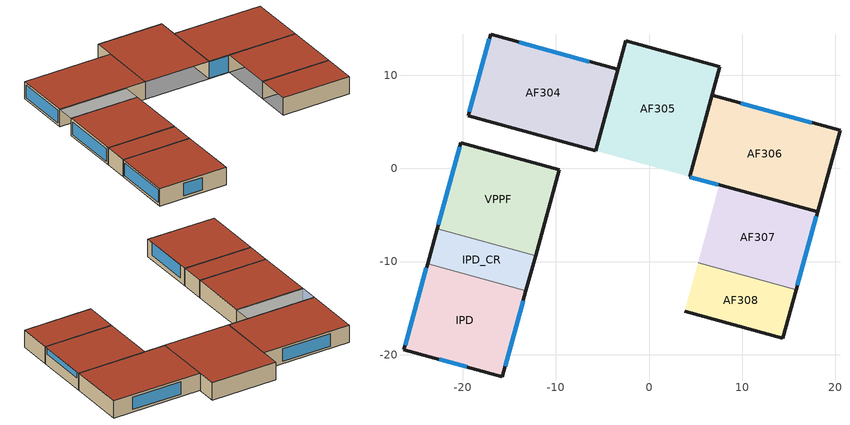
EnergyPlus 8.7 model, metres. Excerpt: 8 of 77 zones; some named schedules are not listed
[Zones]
AF304
 floor adiabatic (SAFAD_ConcreteFloor): -3.34,10.62 -5.74,1.86 -19.42,5.62 -17.01,14.37 z16.87
 wall outside (SAFAD_ConcreteWall): -3.34,10.62 -17.01,14.37 -19.42,5.62 -5.74,1.86 z16.87:19.65
 wall adiabatic (SAFAD_PlyboardWall): -5.74,1.86 -3.34,10.62 z16.87:19.65
 window (SAFAD_Window): -17.13,13.94 -19.3,6.05 / -6.42,11.46 -13.94,13.53 z17.26:19.26
 roof outside (SAFAD_ConcreteRoof): -17.01,14.37 -19.42,5.62 -5.74,1.86 -3.34,10.62 z19.65
AF306
 floor adiabatic (SAFAD_ConcreteFloor): 20.5,4.07 18.09,-4.68 4.37,-0.91 6.77,7.84 z16.87
 wall outside (SAFAD_PlyboardWall): 4.37,-0.91 18.09,-4.68 z16.87:19.65
 wall outside (SAFAD_ConcreteWall): 18.09,-4.68 20.5,4.07 6.77,7.84 z16.87:19.65
 wall adiabatic (SAFAD_PlyboardWall): 6.77,7.84 4.37,-0.91 z16.87:19.65
 window (SAFAD_Window): 4.44,-0.93 7.41,-1.75 z16.95:19.56; 17.45,4.91 9.82,7 z17.26:19.26
 roof outside (SAFAD_ConcreteRoof): 6.77,7.84 4.37,-0.91 18.09,-4.68 20.5,4.07 z19.65
VPPF
 floor adiabatic (SAFAD_ConcreteFloor): -9.65,-0.14 -12.18,-9.39 -22.74,-6.49 -20.2,2.76 z16.87
 wall outside (SAFAD_ConcreteWall): -12.18,-9.39 -9.65,-0.14 -20.2,2.76 -22.74,-6.49 z16.87:19.65
 wall adiabatic (SAFAD_PlyboardWall): -22.74,-6.49 -12.18,-9.39 z16.87:19.65
 window (SAFAD_Window): -20.33,2.31 -22.62,-6.04 z17.26:19.26
 roof outside (SAFAD_ConcreteRoof): -20.2,2.76 -22.74,-6.49 -12.18,-9.39 -9.65,-0.14 z19.65
IPD_CR
 floor adiabatic (SAFAD_ConcreteFloor): -12.18,-9.39 -13.21,-13.14 -23.77,-10.24 -22.74,-6.49 z16.87
 wall outside (SAFAD_ConcreteWall): -13.21,-13.14 -12.18,-9.39 / -22.74,-6.49 -23.77,-10.24 z16.87:19.65
 wall adiabatic (SAFAD_PlyboardWall): -12.18,-9.39 -22.74,-6.49 / -23.77,-10.24 -13.21,-13.14 z16.87:19.65
 roof outside (SAFAD_ConcreteRoof): -22.74,-6.49 -23.77,-10.24 -13.21,-13.14 -12.18,-9.39 z19.65
IPD
 floor adiabatic (SAFAD_ConcreteFloor): -13.21,-13.14 -15.74,-22.35 -26.3,-19.45 -23.77,-10.24 z16.87
 wall outside (SAFAD_ConcreteWall): -23.77,-10.24 -26.3,-19.45 -15.74,-22.35 -13.21,-13.14 z16.87:19.65
 wall adiabatic (SAFAD_PlyboardWall): -13.21,-13.14 -23.77,-10.24 z16.87:19.65
 window (SAFAD_Window): -15.44,-21.26 -13.51,-14.22 z17.62:19.62; -22.49,-20.49 -19.55,-21.3 / -23.89,-10.67 -26.18,-19.01 z17.26:19.26
 roof outside (SAFAD_ConcreteRoof): -23.77,-10.24 -26.3,-19.45 -15.74,-22.35 -13.21,-13.14 z19.65
AF307
 floor adiabatic (SAFAD_ConcreteFloor): 18.09,-4.68 15.8,-13.05 5.26,-10.16 7.56,-1.79 z16.87
 wall outside (SAFAD_ConcreteWall): 15.8,-13.05 18.09,-4.68 z16.87:19.65
 wall adiabatic (SAFAD_PlyboardWall): 18.09,-4.68 7.56,-1.79 / 5.26,-10.16 15.8,-13.05 z16.87:19.65
 window (SAFAD_Window): 15.93,-12.57 17.96,-5.16 z18.62:19.56
 roof outside (SAFAD_ConcreteRoof): 7.56,-1.79 5.26,-10.16 15.8,-13.05 18.09,-4.68 z19.65
AF308
 floor adiabatic (SAFAD_ConcreteFloor): 15.8,-13.05 14.37,-18.22 3.84,-15.33 5.26,-10.16 z16.87
 wall outside (SAFAD_ConcreteWall): 3.84,-15.33 14.37,-18.22 15.8,-13.05 z16.87:19.65
 wall adiabatic (SAFAD_PlyboardWall): 15.8,-13.05 5.26,-10.16 z16.87:19.65
 roof outside (SAFAD_ConcreteRoof): 5.26,-10.16 3.84,-15.33 14.37,-18.22 15.8,-13.05 z19.65
AF305
 floor ground (SAFAD_ConcreteFloor): 7.61,10.91 4.37,-0.91 -5.74,1.86 -2.5,13.68 z16.87
 wall outside (SAFAD_ConcreteWall): 4.37,-0.91 7.61,10.91 -2.5,13.68 -5.74,1.86 z16.87:19.65
 roof outside (SAFAD_ConcreteRoof): -2.5,13.68 -5.74,1.86 4.37,-0.91 7.61,10.91 z19.65
shading: -19.42,5.62 -20.2,2.76 -9.65,-0.14 -8.86,2.72 z19.65
[Building]
SAFAD Building: North Axis {deg}=0; Terrain=City; Loads Convergence Tolerance Value=0.04; Temperature Convergence Tolerance Value {deltaC}=0.4; Solar Distribution=FullInteriorAndExterior; Maximum Number of Warmup Days=25; Minimum Number of Warmup Days=6
[Site:Location]
Cebu City: Latitude {deg}=10.35; Longitude {deg}=123.91; Time Zone {hr}=8; Elevation {m}=75
[Site:GroundTemperature:BuildingSurface]
18, 18, 18, 18, 18, 18, 18, 18, 18, 18, 18, 18
[Material] Roughness=MediumSmooth
Name | Thickness {m} | Conductivity {W/m-K} | Density {kg/m3} | Specific Heat {J/kg-K} | Thermal Absorptance | Solar Absorptance
SAFAD Concrete | 0.25 | 1.33 | 2000 | 1000 | 0.405241 | 0.729821
SAFAD Plywood | 0.0127 | 0.13 | 500 | 1600 | 0.9 | 0.7
[Material:AirGap]
SAFAD_AirPlyboard: Thermal Resistance {m2-K/W}=0.18
[WindowMaterial:Glazing]
Calibrated Bronze: Optical Data Type=SpectralAverage; Thickness {m}=0.003; Solar Transmittance at Normal Incidence=0.645; Front Side Solar Reflectance at Normal Incidence=0.062; Back Side Solar Reflectance at Normal Incidence=0.062; Visible Transmittance at Normal Incidence=0.8; Front Side Visible Reflectance at Normal Incidence=0.065; Back Side Visible Reflectance at Normal Incidence=0.06; Infrared Transmittance at Normal Incidence=0; Front Side Infrared Hemispherical Emissivity=0.84; Back Side Infrared Hemispherical Emissivity=0.84; Conductivity {W/m-K}=0.9
[Construction]
SAFAD_ConcreteWall; SAFAD_ConcreteFloor; SAFAD_ConcreteRoof: SAFAD Concrete
SAFAD_PlyboardWall: SAFAD Plywood, SAFAD_AirPlyboard, SAFAD Plywood
SAFAD_Window: Calibrated Bronze
[Zone]
AF304: 38.1291, 67.4617, 10.84, 1
AF306: 62.79403, 67.4617, 10.84, 1
VPPF: 49.0791, 45.8296, 10.84, 1
IPD_CR: 49.0791, 41.9379, 10.84, 1
IPD: 49.0791, 32.3917, 10.84, 1
AF307: 77.029, 58.3856, 10.84, 1
AF308: 66.1069, 49.708, 6.48, 1
AF305: -5.74373, 1.864806, 16.87, 1
[People] Number of People Calculation Method=People; Number of People=100; Fraction Radiant=0.290288; Sensible Heat Fraction=0.61; Activity Level Schedule=AssumptionActivitySchedule; Carbon Dioxide Generation Rate {m3/s-W}=3.82e-08; Enable ASHRAE 55 Comfort Warnings=No; Mean Radiant Temperature Calculation Type=ZoneAveraged; Clothing Insulation Calculation Method=ClothingInsulationSchedule
Name | Zone or ZoneList | Number of People Schedule
AF304_Occupancy | AF304 | AF304Occupants
AF306_Occupancy | AF306 | AF306Occupants
AF307_Occupancy | AF307 | AF307Occupants
AF308_Occupancy | AF308 | AF308Occupants
AF305_Occupancy | AF305 | AF305Occupants
[Lights] Design Level Calculation Method=LightingLevel; Return Air Fraction=0; Fraction Radiant=0.27; Fraction Visible=0.23; Fraction Replaceable=1; Return Air Fraction Calculated from Plenum Temperature=No
Name | Zone or ZoneList | Schedule | Lighting Level {W}
AF304_Lighting_T5 | AF304 | AF304ACUSchedule | 864
AF304_Lighting_CFLPinlight | AF304 | AF304ACUSchedule | 27
AF305_Lighting_T5 | AF305 | AF305ACUSchedule | 624
AF305_Lighting_CFLPinlight | AF305 | AF305ACUSchedule | 27
AF306_Lighting_T5 | AF306 | AF306ACUSchedule | 768
AF306_Lighting_CFLPinlight | AF306 | AF306ACUSchedule | 27
AF307_Lighting_T5 | AF307 | AF307ACUSchedule | 624
AF307_Lighting_CFLPinlight | AF307 | AF307ACUSchedule | 27
AF308_Lighting_T5 | AF308 | AF308ACUSchedule | 624
AF308_Lighting_CFLPinlight | AF308 | AF308ACUSchedule | 27
IPD_Lighting_T5 | IPD | SAFADOffices_Schedule | 792
IPD_Lighting_120w | IPD | SAFADOffices_Schedule | 360
VPPF_Lighting_T5 | VPPF | SAFADOffices_Schedule | 216
IPD CR_Lighting_T5 | IPD_CR | SAFADOffices_Schedule | 72
[ElectricEquipment] Design Level Calculation Method=EquipmentLevel; Fraction Radiant=0.689551
Name | Zone or ZoneList | Schedule | Design Level {W}
AF304_PluggedLoads_ProjectorPanasonic | AF304 | AF304ACUSchedule | 300
AF304_PluggedLoads_Fan | AF304 | AF304LightEquipmentSchedule | 240
AF305_PluggedLoads_Fan | AF305 | AF305LightEquipmentSchedule | 180
AF306_PluggedLoads_ProjectorEpson | AF306 | AF306ACUSchedule | 277
AF306_PluggedLoads_Fan | AF306 | AF306LightEquipmentSchedule | 240
AF307_PluggedLoads_Fan | AF307 | AF307LightEquipmentSchedule | 240
AF308_PluggedLoads_Fan | AF308 | AF308LightEquipmentSchedule | 240
IPD_PluggedLoads_PC | IPD | SAFADOffices_Schedule | 900
IPD_PluggedLoads_Fan; IPD_PluggedLoads_Printer | IPD | SAFADOffices_Schedule | 60
VPPF_PluggedLoads_Projector | VPPF | SAFADOffices_Schedule | 300
VPPF_PluggedLoads_Laptop | VPPF | SAFADOffices_Schedule | 40
VPPF_PluggedLoads_PC | VPPF | SAFADOffices_Schedule | 400
[Daylighting:Controls] Daylighting Method=SplitFlux; Lighting Control Type=ContinuousOff; Minimum Input Power Fraction for Continuous or ContinuousOff Dimming Control=0.1; Minimum Light Output Fraction for Continuous or ContinuousOff Dimming Control=0.1; Fraction of Zone Controlled by Reference Point 1=1; Illuminance Setpoint at Reference Point 1 {lux}=500
Name | Zone | Daylighting Reference Point 1
AF304 | AF304 | AF304
VPPF | VPPF | VPPF
IPD | IPD | IPD
[Zone equipment]
AF304: AF304WindAC1, AF304WindAC2
AF306: AF306WindAC1, AF306WindAC2
IPD: IPDWindAC1, IPDWindAC2
VPPF: VPPFWindAC1
[Fan:OnOff]
LockedRoomWindACFan: Availability Schedule=EverydayON; Fan Total Efficiency=0.436409; Pressure Rise {Pa}=75; Maximum Flow Rate {m3/s}=0.31; Motor Efficiency=0.9; Motor In Airstream Fraction=1
[Coil:Cooling:DX:SingleSpeed] Gross Rated Total Cooling Capacity {W}=6476; Gross Rated Sensible Heat Ratio=0.75; Gross Rated Cooling COP {W/W}=3.88249; Rated Air Flow Rate {m3/s}=0.31; Rated Evaporator Fan Power Per Volume Flow Rate {W/(m3/s)}=214; Total Cooling Capacity Function of Temperature Curve=WindACCoolCapFT; Total Cooling Capacity Function of Flow Fraction Curve=WindACCoolCapFFF; Energy Input Ratio Function of Temperature Curve=WindACEIRFT; Energy Input Ratio Function of Flow Fraction Curve=WindACEIRFFF; Part Load Fraction Correlation Curve=WindACPLFFPLR
Name | Availability Schedule
AF101WindAC1DXCoil; AF101WindAC2DXCoil | AF101LightEquipmentSchedule
AF102WindAC1DXCoil; AF102WindAC2DXCoil | AF102LightEquipmentSchedule
AF103WindAC1DXCoil; AF103WindAC2DXCoil | AF103LightEquipmentSchedule
AF104WindAC1DXCoil; AF104WindAC2DXCoil | AF104LightEquipmentSchedule
AF109AWindAC1DXCoil; AF109AWindAC2DXCoil | AF109ALightEquipmentSchedule
AF109BWindAC1DXCoil; AF109BWindAC2DXCoil | AF109BLightEquipmentSchedule
AF110WindAC1DXCoil; AF110WindAC2DXCoil | AF110LightEquipmentSchedule
AF111WindAC1DXCoil; AF111WindAC2DXCoil | AF111LightEquipmentSchedule
AF207WindAC1DXCoil; AF207WindAC2DXCoil | AF207LightEquipmentSchedule
AF208WindAC1DXCoil; AF208WindAC2DXCoil | AF208LightEquipmentSchedule
AF209WindAC1DXCoil; AF209WindAC2DXCoil | AF209LightEquipmentSchedule
AF210WindAC1DXCoil; AF210WindAC2DXCoil | AF210LightEquipmentSchedule
AF211WindAC1DXCoil; AF211WindAC2DXCoil | AF211LightEquipmentSchedule
AF212WindAC1DXCoil; AF212WindAC2DXCoil | AF212LightEquipmentSchedule
AF213WindAC1DXCoil; AF213WindAC2DXCoil | AF213LightEquipmentSchedule
AF214WindAC1DXCoil; AF214WindAC2DXCoil | AF214LightEquipmentSchedule
AF215WindAC1DXCoil; AF215WindAC2DXCoil | AF215LightEquipmentSchedule
AF304WindAC1DXCoil; AF304WindAC2DXCoil | AF304LightEquipmentSchedule
AF306WindAC1DXCoil; AF306WindAC2DXCoil | AF306LightEquipmentSchedule
AF1B12AWindAC1DXCoil; AF1B12AWindAC2DXCoil | AF1B12aLightEquipmentSchedule
AF1B12BWindAC1DXCoil; AF1B12BWindAC2DXCoil | AF1B12bLightEquipmentSchedule
AF1B12CWindAC1DXCoil; AF1B12CWindAC2DXCoil | AF1B12cLightEquipmentSchedule
AF1B12DWindAC1DXCoil; AF1B12DWindAC2DXCoil | AF1B12dLightEquipmentSchedule
AF1B12EWindAC1DXCoil; AF1B12EWindAC2DXCoil | AF1B12eLightEquipmentSchedule
AF1B12FWindAC1DXCoil; AF1B12FWindAC2DXCoil | AF1B12fLightEquipmentSchedule
AFCB1WindAC1DXCoil; AFCB1WindAC2DXCoil | AFCB1LightEquipmentSchedule
AFCB2WindAC1DXCoil; AFCB2WindAC2DXCoil | AFCB2LightEquipmentSchedule
AFCB3WindAC1DXCoil; AFCB3WindAC2DXCoil | AFCB3LightEquipmentSchedule
AFCB4WindAC1DXCoil; AFCB4WindAC2DXCoil | AFCB4LightEquipmentSchedule
ClinicWindAC1DXCoil; CounselorWindAC1DXCoil; GuidanceOfficeWindAC1DXCoil; CreativeHubWindAC1DXCoil; CreativeHubOfficeWindAC1DXCoil; DiscussionRoomWindAC1DXCoil; ServiceBureauWindAC1DXCoil; ServiceBureauWindAC2DXCoil; ServiceBureauWindAC3DXCoil; ServiceBureauWindAC4DXCoil; ACCWindAC1DXCoil; ACCWindAC2DXCoil; FineArtsDeptWindAC1DXCoil; FineArtsDeptWindAC2DXCoil; FineArtsFacultyWindAC1DXCoil; FineArtsFacultyWindAC2DXCoil; ArchiFacultyWindAC1DXCoil; ArchiFacultyWindAC2DXCoil; ArchiFacultyWindAC3DXCoil; ArchiDeptWindAC1DXCoil; ArchiDeptWindAC2DXCoil; DeanSecWindAC1DXCoil; SAFADConfWindAC1DXCoil; DeanOfficeWindAC1DXCoil; AuxOfficesWindAC1DXCoil; AuxOfficesWindAC2DXCoil; AuxOfficesWindAC3DXCoil; IPDWindAC1DXCoil; IPDWindAC2DXCoil; VPPFWindAC1DXCoil | SAFADOffices_Schedule
FilmRoomWindACDXCoil; ServerRoomWindACDXCoil; LockedRoomWindACDXCoil | EverydayON
[Schedule:Compact]
AF101LightEquipmentSchedule: Through: 12/31, For: Monday Wednesday Friday, Until: 10:30, 0, Until: 18:30, 1, Until: 24:00, 0, For: Tuesday Thursday, Until: 07:30, 0, Until: 20:00, 1, Until: 24:00, 0, For: Saturday, Until: 08:00, 0, Until: 21:00, 1, Until: 24:00, 0, For: Sunday, Until: 24:00, 0
AF102LightEquipmentSchedule: Through: 12/31, For: Monday Wednesday Friday, Until: 11:30, 0, Until: 18:30, 1, Until: 24:00, 0, For: Tuesday Thursday, Until: 07:30, 0, Until: 18:00, 1, Until: 24:00, 0, For: Saturday, Until: 08:00, 0, Until: 14:30, 1, Until: 24:00, 0, For: Sunday, Until: 24:00, 0
AF103LightEquipmentSchedule: Through: 12/31, For: Monday, Until: 07:30, 0, Until: 19:30, 1, Until: 24:00, 0, For: Tuesday Thursday, Until: 07:30, 0, Until: 16:30, 1, Until: 24:00, 0, For: Wednesday Friday, Until: 07:30, 0, Until: 13:30, 1, Until: 24:00, 0, For: Saturday, Until: 09:00, 0, Until: 20:00, 1, Until: 24:00, 0, For: Sunday, Until: 24:00
AF104LightEquipmentSchedule: Through: 12/31, For: Monday Wednesday, Until: 07:30, 0, Until: 09:30, 1, Until: 24:00, 0, For: Tuesday, Until: 12:30, 0, Until: 19:00, 1, Until: 24:00, 0, For: Thursday, Until: 07:30, 0, Until: 16:30, 1, Until: 24:00, 0, For: Friday, Until: 07:30, 0, Until: 12:30, 1, Until: 24:00, 0, For: Saturday, Until: 15:30, 0, Until: 18:30, 1, Until: 24:00, 0, For: Sunday, Until: 24:00, 0
AF109ALightEquipmentSchedule: Through: 12/31, For: Monday, Until: 07:30, 0, Until: 12:30, 1, Until: 24:00, 0, For: Friday, Until: 12:30, 0, Until: 20:30, 1, Until: 24:00, 0, For: Tuesday Wednesday Thursday Saturday Sunday, Until: 24:00, 0
AF109BLightEquipmentSchedule: Through: 12/31, For: Monday Wednesday, Until: 08:00, 0, Until: 13:00, 1, Until: 24:00, 0, For: Tuesday Thursday, Until: 14:00, 0, Until: 20:00, 1, Until: 24:00, 0, For: Friday Saturday Sunday, Until: 24:00, 0
AF110LightEquipmentSchedule: Through: 12/31, For: Monday, Until: 08:00, 0, Until: 10:30, 1, Until: 24:00, 0, For: Tuesday, Until: 13:30, 0, Until: 20:00, 1, Until: 24:00, 0, For: Wednesday, Until: 08:00, 0, Until: 16:30, 1, Until: 24:00, 0, For: Thursday, Until: 08:00, 0, Until: 09:00, 1, Until: 24:00, 0, For: Friday, Until: 07:30, 0, Until: 16:00, 1, Until: 24:00, 0, For: Saturday, Until: 09:30, 0, Until: 11:00, 1, Until: 24:00, 0, For: Sunday, Until: 24:00, 0
AF304LightEquipmentSchedule: Through: 12/31, For: Monday Wednesday, Until: 13:30, 0, Until: 17:30, 1, Until: 24:00, 0, For: Tuesday, Until: 08:30, 0, Until: 17:30, 1, Until: 24:00, 0, For: Thursday, Until: 08:30, 0, Until: 16:30, 1, Until: 24:00, 0, For: Friday, Until: 13:30, 0, Until: 16:30, 1, Until: 24:00, 0, For: Saturday, Until: 08:00, 0, Until: 12:00, 1, Until: 24:00, 0, For: Sunday, Until: 24:00, 0
AF305LightEquipmentSchedule: Through: 12/31, For: Monday Wednesday, Until: 16:30, 0, Until: 20:30, 1, Until: 24:00, 0, For: Tuesday Thursday, Until: 08:00, 0, Until: 18:30, 1, Until: 24:00, 0, For: Friday Saturday, Until: 09:00, 0, Until: 11:30, 1, Until: 24:00, 0, For: Sunday, Until: 24:00, 0
AF306LightEquipmentSchedule: Through: 12/31, For: Monday Wednesday Friday Sunday, Until: 24:00, 0, For: Tuesday, Until: 08:00, 0, Until: 17:00, 1, Until: 24:00, 0, For: Thursday, Until: 13:30, 0, Until: 17:00, 1, Until: 24:00, 0, For: Saturday, Until: 08:00, 0, Until: 18:30, 1, Until: 24:00, 0
AF307LightEquipmentSchedule: Through: 12/31, For: Monday Tuesday Wednesday Friday, Until: 08:30, 0, Until: 16:30, 1, Until: 24:00, 0, For: Thursday, Until: 08:30, 0, Until: 13:30, 1, Until: 24:00, 0, For: Saturday Sunday, Until: 24:00, 0
AF308LightEquipmentSchedule: Through: 12/31, For: Weekdays, Until: 08:30, 0, Until: 16:30, 1, Until: 24:00, 0, For: Saturday, Until: 08:30, 0, Until: 15:30, 1, Until: 24:00, 0, For: Sunday, Until: 24:00, 0
AF304ACUSchedule: Through: 12/31, For: Monday Wednesday, Until: 13:30, 0, Until: 17:30, 1, Until: 24:00, 0, For: Tuesday, Until: 08:30, 0, Until: 12:30, 1, Until: 13:30, 0, Until: 17:30, 1, Until: 24:00, 0, For: Thursday, Until: 08:30, 0, Until: 12:30, 1, Until: 13:30, 0, Until: 16:30, 1, Until: 24:00, 0, For: Friday, Until: 13:30, 0, Until: 16:30, 1, Until: 24:00, 0, For: Saturday, Until: 08:00, 0, Until: 12:00, 1, Until: 24:00, 0, For: Sunday, Until: 24:00, 0
AF306ACUSchedule: Through: 12/31, For: Monday Wednesday Friday Sunday, Until: 24:00, 0, For: Tuesday, Until: 08:00, 0, Until: 13:00, 1, Until: 13:30, 0, Until: 17:00, 1, Until: 24:00, 0, For: Thursday, Until: 13:30, 0, Until: 17:00, 1, Until: 24:00, 0, For: Saturday, Until: 08:00, 0, Until: 13:00, 1, Until: 13:30, 0, Until: 18:30, 1, Until: 24:00, 0
AF305ACUSchedule: Through: 12/31, For: Monday Wednesday, Until: 16:30, 0, Until: 20:30, 1, Until: 24:00, 0, For: Tuesday Thursday, Until: 08:00, 0, Until: 09:30, 1, Until: 12:00, 0, Until: 18:30, 1, Until: 24:00, 0, For: Friday Saturday, Until: 09:00, 0, Until: 11:30, 1, Until: 24:00, 0, For: Sunday, Until: 24:00, 0
AF307ACUSchedule: Through: 12/31, For: Monday Tuesday Wednesday, Until: 08:30, 0, Until: 16:30, 1, Until: 24:00, 0, For: Thursday, Until: 08:30, 0, Until: 13:30, 1, Until: 24:00, 0, For: Friday, Until: 08:30, 0, Until: 12:00, 1, Until: 13:00, 0, Until: 16:30, 1, Until: 24:00, 0, For: Weekends, Until: 24:00, 0
AF308ACUSchedule: Through: 12/31, For: Monday Wednesday, Until: 08:30, 0, Until: 16:30, 1, Until: 24:00, 0, For: Tuesday Thursday Friday, Until: 08:30, 0, Until: 12:00, 1, Until: 13:00, 0, Until: 16:30, 1, Until: 24:00, 0, For: Saturday, Until: 08:30, 0, Until: 15:30, 1, Until: 24:00, 0, For: Sunday, Until: 24:00, 0
SAFADOffices_Schedule: Through: 12/31, For: Weekdays, Until: 08:00, 0, Until: 17:00, 1, Until: 24:00, 0, For: Saturday, Until: 08:00, 0, Until: 12:00, 1, Until: 24:00, 0, For: Sunday, Until: 24:00, 0
AssumptionActivitySchedule: Through: 12/31, For: AllDays, Until: 24:00, 140
EverydayON: Through: 12/31, For: AllDays, Until: 24:00, 1
AF304Occupants: Through: 12/31, For: Monday, Until: 13:30, 0, Until: 17:30, .19, Until: 24:00, 0, For: Tuesday, Until: 08:30, 0, Until: 12:30, .35, Until: 13:30, 0, Until: 17:30, .35, Until: 24:00, 0, For: Wednesday, Until: 13:30, 0, Until: 17:30, .17, Until: 24:00, 0, For: Thursday, Until: 08:30, 0, Until: 12:30, .34, Until: 13:30, 0, Until: 16:30, .36, Until: 24:00, 0, For: Friday, Until: 13:30, 0, Until: 16:30, .31, Until: 24:00, 0, For: Saturday, Until: 08:00, 0, Until: 12:00, 0, Until: 24:00, 0, For: Sunday, Until: 24:00, 0
AF306Occupants: Through: 12/31, For: Monday Wednesday Friday Sunday, Until: 24:00, 0, For: Tuesday, Until: 08:00, 0, Until: 13:00, .06, Until: 13:30, 0, Until: 15:00, .39, Until: 17:00, .39, Until: 24:00, 0, For: Thursday, Until: 13:30, 0, Until: 17:00, .39, Until: 24:00, 0, For: Saturday, Until: 08:00, 0, Until: 13:00, 0, Until: 13:30, 0, Until: 16:30, .03, Until: 18:30, .03, Until: 24:00, 0
AF307Occupants: Through: 12/31, For: Monday Wednesday, Until: 08:30, 0, Until: 12:30, .35, Until: 16:30, .36, Until: 24:00, 0, For: Tuesday, Until: 08:30, 0, Until: 13:30, .23, Until: 16:30, .01, Until: 24:00, 0, For: Thursday, Until: 08:30, 0, Until: 13:30, .33, Until: 24:00, 0, For: Friday, Until: 08:30, 0, Until: 12:00, .31, Until: 13:00, 0, Until: 16:30, .31, Until: 24:00, 0, For: Saturday Sunday, Until: 24:00, 0
AF308Occupants: Through: 12/31, For: Monday Wednesday, Until: 08:30, 0, Until: 09:30, .29, Until: 12:30, .29, Until: 13:30, .32, Until: 16:30, .32, Until: 24:00, 0, For: Tuesday Thursday, Until: 08:30, 0, Until: 12:00, .27, Until: 13:00, 0, Until: 16:30, .28, Until: 24:00, 0, For: Friday, Until: 08:30, 0, Until: 12:00, .35, Until: 13:00, 0, Until: 16:30, .35, Until: 24:00, 0, For: Saturday, Until: 08:30, 0, Until: 15:30, .1, Until: 24:00, 0, For: Sunday, Until: 24:00, 0
AF305Occupants: Through: 12/31, For: Monday Wednesday, Until: 16:30, 0, Until: 20:30, .14, Until: 24:00, 0, For: Tuesday, Until: 08:00, 0, Until: 09:30, .4, Until: 12:00, 0, Until: 13:30, .19, Until: 15:00, .13, Until: 18:30, .45, Until: 24:00, 0, For: Friday Saturday, Until: 09:00, 0, Until: 11:30, .34, Until: 24:00, 0, For: Thursday, Until: 08:00, 0, Until: 10:30, .4, Until: 12:00, 0, Until: 13:30, .19, Until: 15:00, .13, Until: 18:30, .45, Until: 24:00, 0, For: Sunday, Until: 24:00, 0
[Curve:Quadratic]
Name | Coefficient1 Constant | Coefficient2 x | Coefficient3 x**2 | Minimum Value of x | Maximum Value of x
WindACCoolCapFFF | 0.8 | 0.2 | 0 | 0.5 | 1.5
WindACEIRFFF | 1.1552 | -.1808 | 0.0256 | 0.5 | 1.5
WindACPLFFPLR | 0.85 | 0.15 | 0 | 0 | 1
[Curve:Biquadratic] Minimum Value of x=12.77778; Maximum Value of x=23.88889; Minimum Value of y=18; Maximum Value of y=46.11111; Input Unit Type for X=Temperature; Input Unit Type for Y=Temperature; Output Unit Type=Dimensionless
Name | Coefficient1 Constant | Coefficient2 x | Coefficient3 x**2 | Coefficient4 y | Coefficient5 y**2 | Coefficient6 x*y
WindACCoolCapFT | 0.942588 | 0.00954335 | 0.00068377 | -0.0110427 | 5.249e-06 | -9.72e-06
WindACEIRFT | 0.342414 | 0.034885 | -0.0006237 | 0.00497722 | 0.000437951 | -0.000728028
